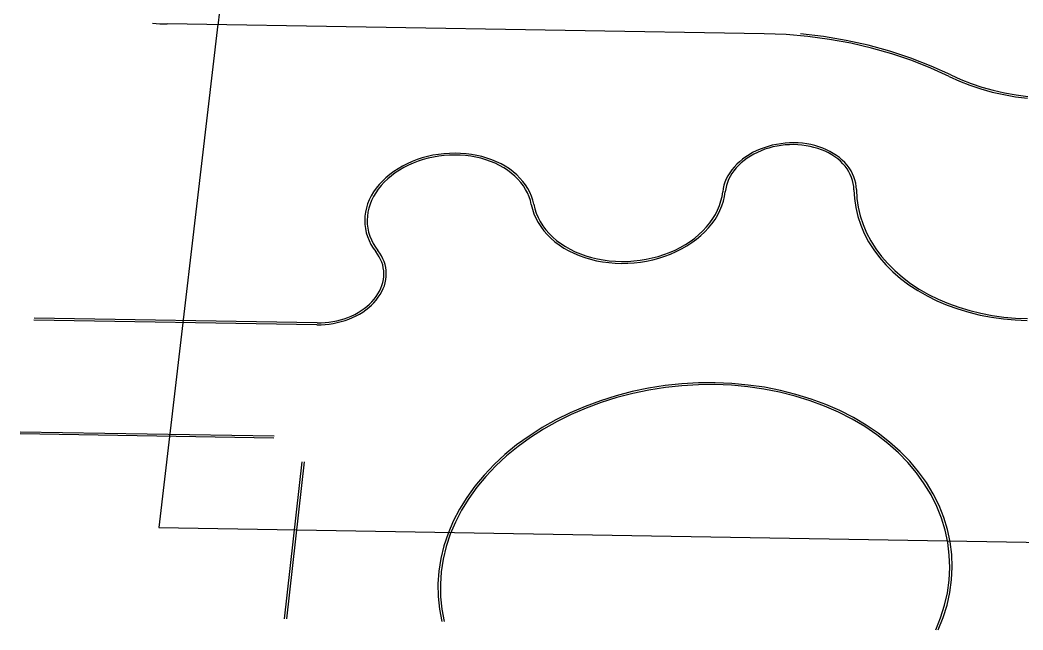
# Model space of a CAD drawing. Extents: x -68 to 264, y 51 to 115.
# Drawn here: x -68.15 to -49.05, y 54.45 to 66.07 of the extents above; entities that cross this region are included whole.
import ezdxf

# ---------------------------------------------------------------- set-up
doc = ezdxf.new("R2010")
doc.units = 0
doc.layers.get('0').update_dxf_attribs({"linetype": 'CONTINUOUS'})

msp = doc.modelspace()

# ---------------------------------------------------------------- linework, layer by layer
for p, q in [((-64.317, 66.56), (-64.388, 65.962)), ((-65.629, 66.005), (-65.489, 65.996)), ((-64.385, 65.985), (-65.512, 56.399)), ((-65.489, 65.996), (-65.349, 65.992)), ((-53.985, 65.804), (-65.349, 65.992)), ((-53.565, 65.788), (-53.985, 65.804)), ((-53.149, 65.752), (-53.565, 65.788)), ((-52.852, 65.75), (-53.289, 65.801)), ((-52.738, 65.698), (-53.149, 65.752)), ((-52.422, 65.679), (-52.852, 65.75)), ((-52.333, 65.625), (-52.738, 65.698)), ((-52, 65.586), (-52.422, 65.679)), ((-51.937, 65.533), (-52.333, 65.625)), ((-51.588, 65.474), (-52, 65.586)), ((-51.549, 65.424), (-51.937, 65.533)), ((-51.188, 65.342), (-51.588, 65.474)), ((-51.172, 65.297), (-51.549, 65.424)), ((-50.802, 65.19), (-51.188, 65.342)), ((-50.808, 65.152), (-51.172, 65.297)), ((-50.457, 64.991), (-50.808, 65.152)), ((-50.43, 65.02), (-50.802, 65.19)), ((-50.457, 64.991), (-50.263, 64.902)), ((-50.43, 65.02), (-50.238, 64.933)), ((-50.263, 64.902), (-50.062, 64.823)), ((-50.238, 64.933), (-50.039, 64.854)), ((-50.062, 64.823), (-49.853, 64.753)), ((-50.039, 64.854), (-49.834, 64.786)), ((-49.853, 64.753), (-49.639, 64.694)), ((-49.834, 64.786), (-49.622, 64.727)), ((-49.639, 64.694), (-49.42, 64.645)), ((-49.622, 64.727), (-49.405, 64.678)), ((-49.42, 64.645), (-49.196, 64.606)), ((-49.405, 64.678), (-49.184, 64.64)), ((-49.196, 64.606), (-48.968, 64.577)), ((-49.184, 64.64), (-48.96, 64.612)), ((-54.059, 63.607), (-54.132, 63.575)), ((-53.983, 63.635), (-54.059, 63.607)), ((-53.966, 63.604), (-54.038, 63.576)), ((-53.906, 63.66), (-53.983, 63.635)), ((-53.891, 63.628), (-53.966, 63.604)), ((-53.827, 63.681), (-53.906, 63.66)), ((-53.815, 63.648), (-53.891, 63.628)), ((-53.746, 63.698), (-53.827, 63.681)), ((-53.737, 63.664), (-53.815, 63.648)), ((-53.664, 63.711), (-53.746, 63.698)), ((-53.658, 63.677), (-53.737, 63.664)), ((-53.582, 63.721), (-53.664, 63.711)), ((-53.579, 63.686), (-53.658, 63.677)), ((-53.5, 63.726), (-53.582, 63.721)), ((-53.5, 63.691), (-53.579, 63.686)), ((-53.417, 63.727), (-53.5, 63.726)), ((-53.42, 63.693), (-53.5, 63.691)), ((-53.341, 63.69), (-53.42, 63.693)), ((-53.335, 63.725), (-53.417, 63.727)), ((-53.262, 63.684), (-53.341, 63.69)), ((-53.253, 63.718), (-53.335, 63.725)), ((-53.184, 63.673), (-53.262, 63.684)), ((-53.172, 63.707), (-53.253, 63.718)), ((-53.108, 63.659), (-53.184, 63.673)), ((-53.093, 63.693), (-53.172, 63.707)), ((-53.033, 63.641), (-53.108, 63.659)), ((-53.016, 63.674), (-53.093, 63.693)), ((-52.961, 63.62), (-53.033, 63.641)), ((-52.94, 63.652), (-53.016, 63.674)), ((-52.89, 63.595), (-52.961, 63.62)), ((-52.867, 63.626), (-52.94, 63.652)), ((-52.797, 63.596), (-52.867, 63.626)), ((-60.492, 63.44), (-60.591, 63.407)), ((-60.391, 63.467), (-60.492, 63.44)), ((-60.379, 63.434), (-60.477, 63.407)), ((-60.289, 63.49), (-60.391, 63.467)), ((-60.28, 63.456), (-60.379, 63.434)), ((-60.185, 63.507), (-60.289, 63.49)), ((-60.179, 63.473), (-60.28, 63.456)), ((-60.08, 63.52), (-60.185, 63.507)), ((-60.077, 63.485), (-60.179, 63.473)), ((-59.975, 63.527), (-60.08, 63.52)), ((-59.975, 63.493), (-60.077, 63.485)), ((-59.869, 63.53), (-59.975, 63.527)), ((-59.872, 63.495), (-59.975, 63.493)), ((-59.77, 63.492), (-59.872, 63.495)), ((-59.764, 63.527), (-59.869, 63.53)), ((-59.669, 63.485), (-59.77, 63.492)), ((-59.66, 63.519), (-59.764, 63.527)), ((-59.57, 63.472), (-59.669, 63.485)), ((-59.558, 63.506), (-59.66, 63.519)), ((-59.472, 63.454), (-59.57, 63.472)), ((-59.457, 63.488), (-59.558, 63.506)), ((-59.376, 63.432), (-59.472, 63.454)), ((-59.358, 63.465), (-59.457, 63.488)), ((-59.283, 63.405), (-59.376, 63.432)), ((-59.262, 63.437), (-59.358, 63.465)), ((-59.169, 63.405), (-59.262, 63.437)), ((-54.395, 63.415), (-54.452, 63.368)), ((-54.334, 63.46), (-54.395, 63.415)), ((-54.304, 63.435), (-54.362, 63.392)), ((-54.27, 63.501), (-54.334, 63.46)), ((-54.242, 63.475), (-54.304, 63.435)), ((-54.202, 63.54), (-54.27, 63.501)), ((-54.177, 63.512), (-54.242, 63.475)), ((-54.132, 63.575), (-54.202, 63.54)), ((-54.109, 63.546), (-54.177, 63.512)), ((-54.038, 63.576), (-54.109, 63.546)), ((-52.823, 63.566), (-52.89, 63.595)), ((-52.758, 63.535), (-52.823, 63.566)), ((-52.729, 63.563), (-52.797, 63.596)), ((-52.696, 63.5), (-52.758, 63.535)), ((-52.665, 63.527), (-52.729, 63.563)), ((-52.637, 63.461), (-52.696, 63.5)), ((-52.604, 63.488), (-52.665, 63.527)), ((-52.582, 63.42), (-52.637, 63.461)), ((-52.548, 63.445), (-52.604, 63.488)), ((-52.531, 63.377), (-52.582, 63.42)), ((-52.495, 63.4), (-52.548, 63.445)), ((-60.955, 63.234), (-61.036, 63.18)), ((-60.869, 63.283), (-60.955, 63.234)), ((-60.843, 63.256), (-60.927, 63.207)), ((-60.78, 63.329), (-60.869, 63.283)), ((-60.756, 63.3), (-60.843, 63.256)), ((-60.687, 63.37), (-60.78, 63.329)), ((-60.666, 63.34), (-60.756, 63.3)), ((-60.591, 63.407), (-60.687, 63.37)), ((-60.573, 63.376), (-60.666, 63.34)), ((-60.477, 63.407), (-60.573, 63.376)), ((-59.192, 63.373), (-59.283, 63.405)), ((-59.105, 63.337), (-59.192, 63.373)), ((-59.079, 63.367), (-59.169, 63.405)), ((-59.022, 63.297), (-59.105, 63.337)), ((-58.993, 63.326), (-59.079, 63.367)), ((-58.942, 63.252), (-59.022, 63.297)), ((-58.912, 63.28), (-58.993, 63.326)), ((-58.867, 63.204), (-58.942, 63.252)), ((-58.834, 63.23), (-58.912, 63.28)), ((-58.762, 63.176), (-58.834, 63.23)), ((-54.554, 63.266), (-54.598, 63.212)), ((-54.515, 63.248), (-54.558, 63.196)), ((-54.505, 63.318), (-54.554, 63.266)), ((-54.468, 63.298), (-54.515, 63.248)), ((-54.452, 63.368), (-54.505, 63.318)), ((-54.417, 63.346), (-54.468, 63.298)), ((-54.362, 63.392), (-54.417, 63.346)), ((-52.484, 63.33), (-52.531, 63.377)), ((-52.446, 63.352), (-52.495, 63.4)), ((-52.442, 63.282), (-52.484, 63.33)), ((-52.402, 63.301), (-52.446, 63.352)), ((-52.404, 63.231), (-52.442, 63.282)), ((-52.37, 63.178), (-52.404, 63.231)), ((-52.362, 63.248), (-52.402, 63.301)), ((-52.327, 63.194), (-52.362, 63.248)), ((-61.186, 63.062), (-61.253, 62.998)), ((-61.151, 63.041), (-61.216, 62.979)), ((-61.113, 63.123), (-61.186, 63.062)), ((-61.081, 63.1), (-61.151, 63.041)), ((-61.036, 63.18), (-61.113, 63.123)), ((-61.006, 63.155), (-61.081, 63.1)), ((-60.927, 63.207), (-61.006, 63.155)), ((-58.797, 63.151), (-58.867, 63.204)), ((-58.731, 63.095), (-58.797, 63.151)), ((-58.695, 63.118), (-58.762, 63.176)), ((-58.671, 63.036), (-58.731, 63.095)), ((-58.633, 63.057), (-58.695, 63.118)), ((-58.617, 62.974), (-58.671, 63.036)), ((-58.576, 62.993), (-58.633, 63.057)), ((-54.703, 63.04), (-54.728, 62.98)), ((-54.673, 63.099), (-54.703, 63.04)), ((-54.659, 63.03), (-54.683, 62.972)), ((-54.638, 63.156), (-54.673, 63.099)), ((-54.63, 63.087), (-54.659, 63.03)), ((-54.598, 63.212), (-54.638, 63.156)), ((-54.596, 63.142), (-54.63, 63.087)), ((-54.558, 63.196), (-54.596, 63.142)), ((-52.341, 63.124), (-52.37, 63.178)), ((-52.317, 63.068), (-52.341, 63.124)), ((-52.297, 63.137), (-52.327, 63.194)), ((-52.299, 63.011), (-52.317, 63.068)), ((-52.273, 63.079), (-52.297, 63.137)), ((-52.253, 63.02), (-52.273, 63.079)), ((-61.37, 62.862), (-61.42, 62.791)), ((-61.33, 62.847), (-61.379, 62.777)), ((-61.314, 62.932), (-61.37, 62.862)), ((-61.276, 62.914), (-61.33, 62.847)), ((-61.253, 62.998), (-61.314, 62.932)), ((-61.216, 62.979), (-61.276, 62.914)), ((-58.568, 62.909), (-58.617, 62.974)), ((-58.526, 62.926), (-58.576, 62.993)), ((-58.525, 62.841), (-58.568, 62.909)), ((-58.482, 62.857), (-58.526, 62.926)), ((-58.488, 62.772), (-58.525, 62.841)), ((-58.444, 62.785), (-58.482, 62.857)), ((-54.762, 62.857), (-54.771, 62.796)), ((-54.747, 62.919), (-54.762, 62.857)), ((-54.728, 62.98), (-54.747, 62.919)), ((-54.715, 62.854), (-54.724, 62.795)), ((-54.702, 62.914), (-54.715, 62.854)), ((-54.683, 62.972), (-54.702, 62.914)), ((-52.285, 62.953), (-52.299, 63.011)), ((-52.276, 62.894), (-52.285, 62.953)), ((-52.272, 62.834), (-52.276, 62.894)), ((-52.239, 62.96), (-52.253, 63.02)), ((-52.229, 62.898), (-52.239, 62.96)), ((-52.226, 62.837), (-52.229, 62.898)), ((-52.226, 62.837), (-52.216, 62.668)), ((-61.464, 62.717), (-61.502, 62.641)), ((-61.42, 62.791), (-61.464, 62.717)), ((-61.421, 62.705), (-61.458, 62.632)), ((-61.379, 62.777), (-61.421, 62.705)), ((-58.458, 62.7), (-58.488, 62.772)), ((-58.434, 62.627), (-58.458, 62.7)), ((-58.413, 62.711), (-58.444, 62.785)), ((-58.388, 62.636), (-58.413, 62.711)), ((-54.804, 62.62), (-54.784, 62.708)), ((-54.784, 62.708), (-54.771, 62.796)), ((-54.759, 62.615), (-54.738, 62.705)), ((-54.738, 62.705), (-54.724, 62.795)), ((-52.272, 62.834), (-52.262, 62.664)), ((-52.262, 62.664), (-52.237, 62.494)), ((-52.216, 62.668), (-52.191, 62.501)), ((-61.557, 62.487), (-61.575, 62.408)), ((-61.533, 62.565), (-61.557, 62.487)), ((-61.502, 62.641), (-61.533, 62.565)), ((-61.511, 62.482), (-61.528, 62.406)), ((-61.488, 62.558), (-61.511, 62.482)), ((-61.458, 62.632), (-61.488, 62.558)), ((-58.416, 62.552), (-58.434, 62.627)), ((-58.416, 62.552), (-58.396, 62.464)), ((-58.396, 62.464), (-58.368, 62.378)), ((-58.37, 62.559), (-58.388, 62.636)), ((-58.37, 62.559), (-58.35, 62.473)), ((-58.35, 62.473), (-58.323, 62.389)), ((-54.868, 62.448), (-54.832, 62.534)), ((-54.832, 62.534), (-54.804, 62.62)), ((-54.824, 62.439), (-54.787, 62.526)), ((-54.787, 62.526), (-54.759, 62.615)), ((-52.237, 62.494), (-52.198, 62.327)), ((-52.191, 62.501), (-52.152, 62.336)), ((-61.585, 62.329), (-61.589, 62.25)), ((-61.575, 62.408), (-61.585, 62.329)), ((-61.539, 62.329), (-61.543, 62.252)), ((-61.528, 62.406), (-61.539, 62.329)), ((-58.368, 62.378), (-58.332, 62.293)), ((-58.332, 62.293), (-58.289, 62.211)), ((-58.323, 62.389), (-58.288, 62.306)), ((-58.288, 62.306), (-58.246, 62.226)), ((-55.016, 62.203), (-54.96, 62.283)), ((-54.976, 62.187), (-54.918, 62.269)), ((-54.96, 62.283), (-54.91, 62.365)), ((-54.918, 62.269), (-54.867, 62.353)), ((-54.91, 62.365), (-54.868, 62.448)), ((-54.867, 62.353), (-54.824, 62.439)), ((-52.198, 62.327), (-52.144, 62.162)), ((-52.152, 62.336), (-52.099, 62.173)), ((-61.589, 62.25), (-61.587, 62.172)), ((-61.587, 62.172), (-61.577, 62.094)), ((-61.577, 62.094), (-61.56, 62.016)), ((-61.543, 62.252), (-61.54, 62.176)), ((-61.54, 62.176), (-61.53, 62.1)), ((-61.53, 62.1), (-61.514, 62.025)), ((-58.289, 62.211), (-58.238, 62.131)), ((-58.246, 62.226), (-58.197, 62.148)), ((-58.238, 62.131), (-58.181, 62.054)), ((-58.197, 62.148), (-58.141, 62.073)), ((-58.141, 62.073), (-58.078, 62.002)), ((-55.148, 62.052), (-55.079, 62.126)), ((-55.112, 62.032), (-55.041, 62.108)), ((-55.079, 62.126), (-55.016, 62.203)), ((-55.041, 62.108), (-54.976, 62.187)), ((-52.144, 62.162), (-52.075, 62.001)), ((-52.099, 62.173), (-52.031, 62.014)), ((-61.56, 62.016), (-61.537, 61.941)), ((-61.537, 61.941), (-61.507, 61.866)), ((-61.514, 62.025), (-61.491, 61.952)), ((-61.491, 61.952), (-61.462, 61.879)), ((-58.181, 62.054), (-58.117, 61.98)), ((-58.117, 61.98), (-58.046, 61.91)), ((-58.078, 62.002), (-58.009, 61.933)), ((-58.046, 61.91), (-57.969, 61.844)), ((-58.009, 61.933), (-57.934, 61.869)), ((-55.391, 61.851), (-55.305, 61.914)), ((-55.361, 61.826), (-55.272, 61.891)), ((-55.305, 61.914), (-55.224, 61.981)), ((-55.272, 61.891), (-55.189, 61.96)), ((-55.224, 61.981), (-55.148, 62.052)), ((-55.189, 61.96), (-55.112, 62.032)), ((-52.075, 62.001), (-51.993, 61.844)), ((-52.031, 62.014), (-51.95, 61.86)), ((-61.507, 61.866), (-61.47, 61.794)), ((-61.47, 61.794), (-61.427, 61.724)), ((-61.462, 61.879), (-61.427, 61.809)), ((-61.427, 61.809), (-61.385, 61.741)), ((-61.427, 61.724), (-61.378, 61.656)), ((-61.385, 61.741), (-61.337, 61.675)), ((-57.969, 61.844), (-57.886, 61.782)), ((-57.934, 61.869), (-57.853, 61.808)), ((-57.886, 61.782), (-57.798, 61.724)), ((-57.853, 61.808), (-57.767, 61.752)), ((-57.798, 61.724), (-57.704, 61.671)), ((-57.767, 61.752), (-57.676, 61.7)), ((-57.676, 61.7), (-57.58, 61.653)), ((-55.679, 61.686), (-55.579, 61.736)), ((-55.656, 61.657), (-55.553, 61.708)), ((-55.579, 61.736), (-55.483, 61.791)), ((-55.553, 61.708), (-55.455, 61.765)), ((-55.483, 61.791), (-55.391, 61.851)), ((-55.455, 61.765), (-55.361, 61.826)), ((-51.993, 61.844), (-51.896, 61.692)), ((-51.95, 61.86), (-51.855, 61.709)), ((-51.896, 61.692), (-51.787, 61.545)), ((-51.855, 61.709), (-51.747, 61.565)), ((-61.343, 61.608), (-61.378, 61.656)), ((-61.312, 61.559), (-61.343, 61.608)), ((-61.301, 61.626), (-61.337, 61.675)), ((-61.286, 61.508), (-61.312, 61.559)), ((-61.269, 61.574), (-61.301, 61.626)), ((-61.264, 61.455), (-61.286, 61.508)), ((-61.242, 61.521), (-61.269, 61.574)), ((-61.219, 61.467), (-61.242, 61.521)), ((-57.704, 61.671), (-57.606, 61.623)), ((-57.606, 61.623), (-57.503, 61.58)), ((-57.58, 61.653), (-57.48, 61.611)), ((-57.503, 61.58), (-57.397, 61.542)), ((-57.48, 61.611), (-57.376, 61.574)), ((-57.397, 61.542), (-57.287, 61.51)), ((-57.376, 61.574), (-57.269, 61.543)), ((-57.287, 61.51), (-57.174, 61.483)), ((-57.269, 61.543), (-57.159, 61.516)), ((-57.159, 61.516), (-57.046, 61.496)), ((-56.345, 61.491), (-56.229, 61.51)), ((-56.229, 61.51), (-56.114, 61.534)), ((-56.22, 61.476), (-56.102, 61.501)), ((-56.114, 61.534), (-56.001, 61.565)), ((-56.102, 61.501), (-55.986, 61.532)), ((-56.001, 61.565), (-55.891, 61.6)), ((-55.986, 61.532), (-55.873, 61.568)), ((-55.891, 61.6), (-55.783, 61.641)), ((-55.873, 61.568), (-55.763, 61.61)), ((-55.783, 61.641), (-55.679, 61.686)), ((-55.763, 61.61), (-55.656, 61.657)), ((-51.787, 61.545), (-51.665, 61.405)), ((-51.747, 61.565), (-51.626, 61.426)), ((-61.247, 61.402), (-61.264, 61.455)), ((-61.235, 61.347), (-61.247, 61.402)), ((-61.227, 61.292), (-61.235, 61.347)), ((-61.202, 61.411), (-61.219, 61.467)), ((-61.189, 61.354), (-61.202, 61.411)), ((-61.181, 61.297), (-61.189, 61.354)), ((-57.174, 61.483), (-57.058, 61.461)), ((-57.058, 61.461), (-56.94, 61.446)), ((-57.046, 61.496), (-56.931, 61.481)), ((-56.94, 61.446), (-56.821, 61.436)), ((-56.931, 61.481), (-56.815, 61.471)), ((-56.821, 61.436), (-56.701, 61.432)), ((-56.815, 61.471), (-56.698, 61.468)), ((-56.701, 61.432), (-56.58, 61.435)), ((-56.698, 61.468), (-56.58, 61.47)), ((-56.58, 61.47), (-56.462, 61.477)), ((-56.58, 61.435), (-56.459, 61.443)), ((-56.462, 61.477), (-56.345, 61.491)), ((-56.459, 61.443), (-56.339, 61.456)), ((-56.339, 61.456), (-56.22, 61.476)), ((-51.665, 61.405), (-51.53, 61.271)), ((-51.626, 61.426), (-51.493, 61.294)), ((-61.245, 61.068), (-61.233, 61.124)), ((-61.233, 61.124), (-61.227, 61.18)), ((-61.225, 61.236), (-61.227, 61.292)), ((-61.227, 61.18), (-61.225, 61.236)), ((-61.199, 61.064), (-61.187, 61.122)), ((-61.187, 61.122), (-61.18, 61.18)), ((-61.178, 61.239), (-61.181, 61.297)), ((-61.18, 61.18), (-61.178, 61.239)), ((-51.53, 61.271), (-51.383, 61.144)), ((-51.493, 61.294), (-51.348, 61.169)), ((-51.383, 61.144), (-51.226, 61.025)), ((-51.348, 61.169), (-51.193, 61.051)), ((-61.307, 60.904), (-61.282, 60.958)), ((-61.282, 60.958), (-61.261, 61.013)), ((-61.263, 60.894), (-61.237, 60.95)), ((-61.261, 61.013), (-61.245, 61.068)), ((-61.237, 60.95), (-61.215, 61.006)), ((-61.215, 61.006), (-61.199, 61.064)), ((-51.226, 61.025), (-51.058, 60.914)), ((-51.193, 61.051), (-51.027, 60.942)), ((-51.027, 60.942), (-50.851, 60.841)), ((-61.451, 60.702), (-61.409, 60.75)), ((-61.409, 60.75), (-61.371, 60.8)), ((-61.371, 60.8), (-61.337, 60.852)), ((-61.369, 60.733), (-61.33, 60.785)), ((-61.337, 60.852), (-61.307, 60.904)), ((-61.33, 60.785), (-61.294, 60.839)), ((-61.294, 60.839), (-61.263, 60.894)), ((-51.058, 60.914), (-50.88, 60.812)), ((-50.88, 60.812), (-50.693, 60.719)), ((-50.851, 60.841), (-50.667, 60.75)), ((-50.667, 60.75), (-50.474, 60.667)), ((-61.657, 60.531), (-61.6, 60.57)), ((-61.627, 60.505), (-61.569, 60.546)), ((-61.6, 60.57), (-61.547, 60.612)), ((-61.569, 60.546), (-61.513, 60.589)), ((-61.547, 60.612), (-61.497, 60.656)), ((-61.513, 60.589), (-61.461, 60.635)), ((-61.497, 60.656), (-61.451, 60.702)), ((-61.461, 60.635), (-61.413, 60.683)), ((-61.413, 60.683), (-61.369, 60.733)), ((-50.693, 60.719), (-50.497, 60.636)), ((-50.497, 60.636), (-50.294, 60.563)), ((-50.474, 60.667), (-50.274, 60.595)), ((-50.294, 60.563), (-50.085, 60.5)), ((-50.274, 60.595), (-50.067, 60.533)), ((-62.494, 60.298), (-67.885, 60.388)), ((-62.123, 60.337), (-62.05, 60.355)), ((-62.05, 60.355), (-61.98, 60.376)), ((-61.98, 60.376), (-61.911, 60.401)), ((-61.963, 60.344), (-61.891, 60.37)), ((-61.911, 60.401), (-61.844, 60.429)), ((-61.891, 60.37), (-61.821, 60.399)), ((-61.844, 60.429), (-61.779, 60.46)), ((-61.821, 60.399), (-61.754, 60.431)), ((-61.779, 60.46), (-61.716, 60.494)), ((-61.754, 60.431), (-61.689, 60.467)), ((-61.716, 60.494), (-61.657, 60.531)), ((-61.689, 60.467), (-61.627, 60.505)), ((-50.085, 60.5), (-49.87, 60.447)), ((-50.067, 60.533), (-49.855, 60.481)), ((-49.87, 60.447), (-49.65, 60.405)), ((-49.855, 60.481), (-49.638, 60.44)), ((-49.65, 60.405), (-49.426, 60.374)), ((-49.638, 60.44), (-49.417, 60.409)), ((-49.426, 60.374), (-49.2, 60.354)), ((-49.417, 60.409), (-49.193, 60.39)), ((-49.2, 60.354), (-48.971, 60.346)), ((-49.193, 60.39), (-48.968, 60.381)), ((-62.498, 60.263), (-67.89, 60.353)), ((-62.498, 60.263), (-62.42, 60.264)), ((-62.494, 60.298), (-62.419, 60.299)), ((-62.42, 60.264), (-62.343, 60.268)), ((-62.419, 60.299), (-62.345, 60.303)), ((-62.345, 60.303), (-62.27, 60.311)), ((-62.343, 60.268), (-62.265, 60.276)), ((-62.27, 60.311), (-62.196, 60.322)), ((-62.265, 60.276), (-62.188, 60.288)), ((-62.196, 60.322), (-62.123, 60.337)), ((-62.188, 60.288), (-62.112, 60.303)), ((-62.112, 60.303), (-62.037, 60.322)), ((-62.037, 60.322), (-61.963, 60.344)), ((-56.183, 59.054), (-56.494, 58.989)), ((-56.176, 59.019), (-56.484, 58.955)), ((-55.868, 59.103), (-56.183, 59.054)), ((-55.864, 59.068), (-56.176, 59.019)), ((-55.551, 59.136), (-55.868, 59.103)), ((-55.549, 59.101), (-55.864, 59.068)), ((-55.233, 59.154), (-55.551, 59.136)), ((-55.234, 59.119), (-55.549, 59.101)), ((-54.919, 59.122), (-55.234, 59.119)), ((-54.915, 59.157), (-55.233, 59.154)), ((-54.605, 59.109), (-54.919, 59.122)), ((-54.599, 59.144), (-54.915, 59.157)), ((-54.295, 59.08), (-54.605, 59.109)), ((-54.286, 59.115), (-54.599, 59.144)), ((-53.988, 59.036), (-54.295, 59.08)), ((-53.977, 59.071), (-54.286, 59.115)), ((-53.687, 58.977), (-53.988, 59.036)), ((-53.673, 59.012), (-53.977, 59.071)), ((-56.8, 58.91), (-57.099, 58.816)), ((-56.788, 58.877), (-57.085, 58.783)), ((-56.494, 58.989), (-56.8, 58.91)), ((-56.484, 58.955), (-56.788, 58.877)), ((-53.393, 58.904), (-53.687, 58.977)), ((-53.377, 58.937), (-53.673, 59.012)), ((-53.107, 58.815), (-53.393, 58.904)), ((-53.088, 58.848), (-53.377, 58.937)), ((-52.809, 58.745), (-53.088, 58.848)), ((-57.391, 58.708), (-57.675, 58.587)), ((-57.374, 58.676), (-57.655, 58.555)), ((-57.099, 58.816), (-57.391, 58.708)), ((-57.085, 58.783), (-57.374, 58.676)), ((-52.83, 58.712), (-53.107, 58.815)), ((-52.564, 58.596), (-52.83, 58.712)), ((-52.54, 58.627), (-52.809, 58.745)), ((-57.948, 58.452), (-58.21, 58.304)), ((-57.675, 58.587), (-57.948, 58.452)), ((-57.655, 58.555), (-57.926, 58.421)), ((-52.309, 58.466), (-52.564, 58.596)), ((-52.283, 58.497), (-52.54, 58.627)), ((-52.067, 58.323), (-52.309, 58.466)), ((-52.039, 58.353), (-52.283, 58.497)), ((-58.21, 58.304), (-58.46, 58.144)), ((-58.186, 58.274), (-58.434, 58.116)), ((-57.926, 58.421), (-58.186, 58.274)), ((-51.838, 58.168), (-52.067, 58.323)), ((-51.808, 58.197), (-52.039, 58.353)), ((-63.317, 58.104), (-68.153, 58.185)), ((-63.313, 58.139), (-68.149, 58.22)), ((-58.46, 58.144), (-58.696, 57.973)), ((-58.434, 58.116), (-58.668, 57.946)), ((-51.624, 58.002), (-51.838, 58.168)), ((-51.592, 58.029), (-51.808, 58.197)), ((-58.696, 57.973), (-58.919, 57.791)), ((-58.668, 57.946), (-58.888, 57.765)), ((-51.426, 57.825), (-51.624, 58.002)), ((-51.392, 57.851), (-51.592, 58.029)), ((-58.919, 57.791), (-59.126, 57.599)), ((-58.888, 57.765), (-59.093, 57.575)), ((-51.243, 57.637), (-51.426, 57.825)), ((-51.208, 57.662), (-51.392, 57.851)), ((-63.119, 54.66), (-62.783, 57.653)), ((-63.072, 54.659), (-62.736, 57.652)), ((-59.126, 57.599), (-59.316, 57.398)), ((-59.093, 57.575), (-59.282, 57.375)), ((-51.079, 57.441), (-51.243, 57.637)), ((-51.041, 57.464), (-51.208, 57.662)), ((-59.316, 57.398), (-59.49, 57.189)), ((-59.282, 57.375), (-59.454, 57.168)), ((-50.932, 57.236), (-51.079, 57.441)), ((-50.892, 57.257), (-51.041, 57.464)), ((-59.49, 57.189), (-59.646, 56.972)), ((-59.454, 57.168), (-59.608, 56.952)), ((-50.803, 57.023), (-50.932, 57.236)), ((-50.763, 57.043), (-50.892, 57.257)), ((-59.646, 56.972), (-59.784, 56.749)), ((-59.608, 56.952), (-59.744, 56.731)), ((-50.694, 56.803), (-50.803, 57.023)), ((-50.652, 56.822), (-50.763, 57.043)), ((-59.784, 56.749), (-59.903, 56.52)), ((-59.744, 56.731), (-59.861, 56.504)), ((-50.604, 56.578), (-50.694, 56.803)), ((-50.561, 56.595), (-50.652, 56.822)), ((-50.534, 56.348), (-50.604, 56.578)), ((-50.49, 56.363), (-50.561, 56.595)), ((-65.512, 56.399), (29.436, 54.808)), ((-59.903, 56.52), (-60.002, 56.287)), ((-59.861, 56.504), (-59.959, 56.272)), ((-50.485, 56.114), (-50.534, 56.348)), ((-50.439, 56.127), (-50.49, 56.363)), ((-60.002, 56.287), (-60.081, 56.05)), ((-59.959, 56.272), (-60.037, 56.037)), ((-60.081, 56.05), (-60.14, 55.811)), ((-60.037, 56.037), (-60.095, 55.8)), ((-50.456, 55.877), (-50.485, 56.114)), ((-50.409, 55.888), (-50.439, 56.127)), ((-60.14, 55.811), (-60.178, 55.569)), ((-60.095, 55.8), (-60.132, 55.56)), ((-50.448, 55.638), (-50.456, 55.877)), ((-50.4, 55.647), (-50.409, 55.888)), ((-50.46, 55.398), (-50.448, 55.638)), ((-50.412, 55.406), (-50.4, 55.647)), ((-60.178, 55.569), (-60.195, 55.328)), ((-60.132, 55.56), (-60.149, 55.321)), ((-50.493, 55.159), (-50.46, 55.398)), ((-50.445, 55.164), (-50.412, 55.406)), ((-60.195, 55.328), (-60.192, 55.086)), ((-60.149, 55.321), (-60.144, 55.081)), ((-60.192, 55.086), (-60.168, 54.847)), ((-60.144, 55.081), (-60.12, 54.844)), ((-50.547, 54.92), (-50.493, 55.159)), ((-50.498, 54.924), (-50.445, 55.164)), ((-60.168, 54.847), (-60.123, 54.609)), ((-60.12, 54.844), (-60.074, 54.609)), ((-50.621, 54.684), (-50.547, 54.92)), ((-50.572, 54.686), (-50.498, 54.924)), ((-50.715, 54.451), (-50.621, 54.684)), ((-50.666, 54.451), (-50.572, 54.686))]:
    msp.add_line(p, q)

doc.saveas('drawing.dxf')
